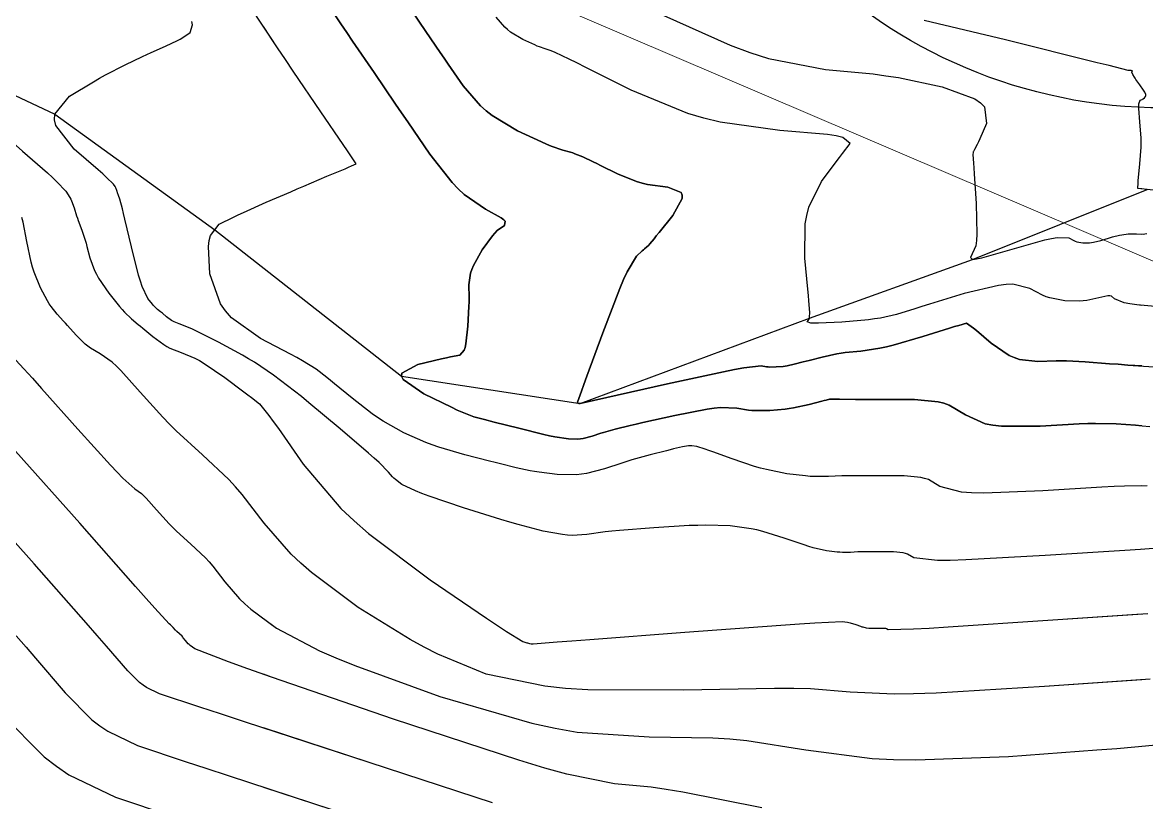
# Model space of a CAD drawing. Header units: metres. Extents: x 837117 to 838477, y 1189012 to 1191015.
# Drawn here: x 837811.2 to 837875.2, y 1190111.5 to 1190155.9 of the extents above; entities that cross this region are included whole.
import ezdxf

# ---------------------------------------------------------------- set-up
doc = ezdxf.new("R2010")
doc.units = ezdxf.units.M
doc.header["$LTSCALE"] = 0.3
for name, color, linetype in [('CIRCULOS', 60, 'Continuous'), ('COTAS 10', 1, 'Continuous'), ('COTAS INT', 252, 'Continuous')]:
    doc.layers.add(name, color=color, linetype=linetype)
doc.layers.add('DRENAJE', color=5, linetype='Continuous', lineweight=25)
doc.layers.add('Linea_Tendencia', color=51, linetype='Continuous', lineweight=20)

msp = doc.modelspace()

# ---------------------------------------------------------------- linework, layer by layer
at = {"layer": 'CIRCULOS'}
for centre in [(837876.194, 1190180.057), (837903.256, 1190169.634)]:
    msp.add_circle(centre, 29, dxfattribs=at)
at = {"layer": 'COTAS 10'}
for points, elevation in [([(837874.923, 1190136.371), (837874.136, 1190136.425), (837873.587, 1190136.464), (837873.089, 1190136.5), (837871.703, 1190136.608), (837870.642, 1190136.667), (837870.349, 1190136.672), (837870.056, 1190136.672), (837869.001, 1190136.632), (837867.954, 1190136.747), (837867.666, 1190136.846), (837867.38, 1190136.972), (837866.355, 1190137.67), (837865.52, 1190138.382), (837865.353, 1190138.517), (837865.215, 1190138.626), (837864.948, 1190138.799), (837864.515, 1190138.683), (837864.271, 1190138.61), (837863.975, 1190138.519), (837862.457, 1190138.044), (837860.781, 1190137.557), (837860.384, 1190137.46), (837860.016, 1190137.378), (837858.93, 1190137.218), (837858.049, 1190137.133), (837857.809, 1190137.099), (837857.572, 1190137.06), (837856.731, 1190136.879), (837855.985, 1190136.689), (837855.641, 1190136.601), (837855.145, 1190136.474), (837854.734, 1190136.385), (837854.622, 1190136.366), (837854.511, 1190136.35), (837854.117, 1190136.313), (837853.75, 1190136.311), (837853.655, 1190136.316), (837853.564, 1190136.325), (837853.261, 1190136.376), (837852.273, 1190136.261), (837851.749, 1190136.164), (837851.117, 1190136.039), (837847.931, 1190135.352), (837843.719, 1190134.41), (837842.95, 1190134.238), (837842.942, 1190134.236), (837842.94, 1190134.235), (837842.938, 1190134.235), (837842.931, 1190134.232), (837842.923, 1190134.23), (837842.911, 1190134.23), (837842.896, 1190134.232), (837842.89, 1190134.234), (837842.883, 1190134.236), (837842.848, 1190134.244), (837842.818, 1190134.26), (837842.813, 1190134.267), (837842.809, 1190134.274), (837842.809, 1190134.308), (837843.034, 1190134.938), (837843.172, 1190135.321), (837843.344, 1190135.794), (837844.239, 1190138.255), (837845.209, 1190140.779), (837845.428, 1190141.292), (837845.625, 1190141.724), (837846.158, 1190142.614), (837846.488, 1190142.919), (837846.557, 1190142.982), (837846.616, 1190143.036), (837846.751, 1190143.155), (837846.821, 1190143.218), (837846.84, 1190143.236), (837846.858, 1190143.255), (837846.923, 1190143.325), (837847.162, 1190143.617), (837847.29, 1190143.775), (837847.444, 1190143.966), (837848.227, 1190144.935), (837848.767, 1190145.904), (837848.769, 1190146.095), (837848.707, 1190146.252), (837847.95, 1190146.54), (837846.795, 1190146.7), (837846.482, 1190146.777), (837846.171, 1190146.869), (837845.076, 1190147.316), (837844.12, 1190147.791), (837843.898, 1190147.899), (837843.694, 1190147.997), (837843.112, 1190148.268), (837842.655, 1190148.453), (837842.531, 1190148.497), (837842.407, 1190148.538), (837841.966, 1190148.658), (837841.307, 1190148.888), (837841.045, 1190148.998), (837840.749, 1190149.128), (837839.392, 1190149.762), (837837.955, 1190150.62), (837837.607, 1190150.89), (837837.282, 1190151.175), (837836.291, 1190152.321), (837835.451, 1190153.548), (837835.221, 1190153.883), (837834.993, 1190154.217), (837834.177, 1190155.406), (837833.372, 1190156.589)], 1730), ([(837833.372, 1190156.589), (837834.177, 1190155.406), (837834.993, 1190154.217), (837835.221, 1190153.883), (837835.451, 1190153.548), (837836.291, 1190152.321), (837837.282, 1190151.175), (837837.607, 1190150.89), (837837.955, 1190150.62), (837839.392, 1190149.762), (837840.749, 1190149.128), (837841.045, 1190148.998), (837841.307, 1190148.888), (837841.966, 1190148.658), (837842.407, 1190148.538), (837842.531, 1190148.497), (837842.655, 1190148.453), (837843.112, 1190148.268), (837843.694, 1190147.997), (837843.898, 1190147.899), (837844.12, 1190147.791), (837845.076, 1190147.316), (837846.171, 1190146.869), (837846.482, 1190146.777), (837846.795, 1190146.7), (837847.95, 1190146.54), (837848.707, 1190146.252), (837848.769, 1190146.095), (837848.767, 1190145.904), (837848.227, 1190144.935), (837847.444, 1190143.966), (837847.29, 1190143.775), (837847.162, 1190143.617), (837846.923, 1190143.325), (837846.858, 1190143.255), (837846.84, 1190143.236), (837846.821, 1190143.218), (837846.751, 1190143.155), (837846.616, 1190143.036), (837846.557, 1190142.982), (837846.488, 1190142.919), (837846.158, 1190142.614), (837845.625, 1190141.724), (837845.428, 1190141.292), (837845.209, 1190140.779), (837844.239, 1190138.255), (837843.344, 1190135.794), (837843.172, 1190135.321), (837843.034, 1190134.938), (837842.809, 1190134.308), (837842.809, 1190134.274), (837842.813, 1190134.267), (837842.818, 1190134.26), (837842.848, 1190134.244), (837842.883, 1190134.236), (837842.89, 1190134.234), (837842.896, 1190134.232), (837842.911, 1190134.23), (837842.923, 1190134.23), (837842.931, 1190134.232), (837842.938, 1190134.235), (837842.94, 1190134.235), (837842.942, 1190134.236), (837842.95, 1190134.238), (837843.719, 1190134.41), (837847.931, 1190135.352), (837851.117, 1190136.039), (837851.749, 1190136.164), (837852.273, 1190136.261), (837853.261, 1190136.376), (837853.564, 1190136.325), (837853.655, 1190136.316), (837853.75, 1190136.311), (837854.117, 1190136.313), (837854.511, 1190136.35), (837854.622, 1190136.366), (837854.734, 1190136.385), (837855.145, 1190136.474), (837855.641, 1190136.601), (837855.985, 1190136.689), (837856.731, 1190136.879), (837857.572, 1190137.06), (837857.809, 1190137.099), (837858.049, 1190137.133), (837858.93, 1190137.218), (837860.016, 1190137.378), (837860.384, 1190137.46), (837860.781, 1190137.557), (837862.457, 1190138.044), (837863.975, 1190138.519), (837864.271, 1190138.61), (837864.515, 1190138.683), (837864.948, 1190138.799), (837865.215, 1190138.626), (837865.353, 1190138.517), (837865.52, 1190138.382), (837866.355, 1190137.67), (837867.38, 1190136.972), (837867.666, 1190136.846), (837867.954, 1190136.747), (837869.001, 1190136.632), (837870.056, 1190136.672), (837870.349, 1190136.672), (837870.642, 1190136.667), (837871.703, 1190136.608), (837873.089, 1190136.5), (837873.587, 1190136.464), (837874.136, 1190136.425), (837876.529, 1190136.262)], 1730), ([(837874.923, 1190118.513), (837869.392, 1190118.118), (837863.22, 1190117.753), (837861.929, 1190117.707), (837860.82, 1190117.686), (837858.326, 1190117.808), (837856.072, 1190117.994), (837855.116, 1190118.013), (837854.014, 1190118.017), (837848.835, 1190117.915), (837843.388, 1190117.937), (837842.118, 1190118.02), (837840.952, 1190118.136), (837837.602, 1190118.833), (837834.858, 1190119.97), (837834.074, 1190120.364), (837833.28, 1190120.793), (837830.324, 1190122.625), (837827.662, 1190124.612), (837827.053, 1190125.138), (837826.5, 1190125.653), (837824.963, 1190127.428), (837823.711, 1190129.062), (837823.338, 1190129.489), (837822.953, 1190129.905), (837821.464, 1190131.316), (837819.967, 1190132.679), (837819.576, 1190133.064), (837819.196, 1190133.454), (837817.907, 1190134.889), (837816.816, 1190136.112), (837816.559, 1190136.367), (837816.322, 1190136.585), (837815.633, 1190137.071), (837815.081, 1190137.386), (837814.932, 1190137.496), (837814.784, 1190137.616), (837814.261, 1190138.132), (837813.784, 1190138.668), (837813.664, 1190138.8), (837813.55, 1190138.926), (837813.183, 1190139.321), (837812.838, 1190139.762), (837812.737, 1190139.917), (837812.634, 1190140.086), (837812.243, 1190140.813), (837811.877, 1190141.716), (837811.79, 1190141.996), (837811.71, 1190142.289), (837811.47, 1190143.454), (837811.25, 1190144.566), (837811.181, 1190144.826)], 1740), ([(837875.4, 1190118.547), (837869.392, 1190118.118), (837863.22, 1190117.753), (837861.929, 1190117.707), (837860.82, 1190117.686), (837858.326, 1190117.808), (837856.072, 1190117.994), (837855.116, 1190118.013), (837854.014, 1190118.017), (837848.835, 1190117.915), (837843.388, 1190117.937), (837842.118, 1190118.02), (837840.952, 1190118.136), (837837.602, 1190118.833), (837834.858, 1190119.97), (837834.074, 1190120.364), (837833.28, 1190120.793), (837830.324, 1190122.625), (837827.662, 1190124.612), (837827.053, 1190125.138), (837826.5, 1190125.653), (837824.963, 1190127.428), (837824.923, 1190127.48)], 1740), ([(837810.068, 1190116.503), (837812.455, 1190114.119), (837813.146, 1190113.584), (837813.85, 1190113.103), (837816.503, 1190111.819), (837819.733, 1190110.737)], 1750)]:
    msp.add_lwpolyline(points, dxfattribs=dict(at, elevation=elevation))
at = {"layer": 'COTAS INT'}
for points, elevation in [([(837874.923, 1190132.966), (837874.558, 1190132.993), (837873.466, 1190133.078), (837872.295, 1190133.102), (837871.852, 1190133.091), (837871.357, 1190133.073), (837869.144, 1190132.947), (837866.941, 1190132.94), (837866.453, 1190132.998), (837866.018, 1190133.081), (837864.889, 1190133.594), (837863.968, 1190134.14), (837863.664, 1190134.244), (837863.339, 1190134.327), (837861.989, 1190134.455), (837860.569, 1190134.453), (837860.201, 1190134.453), (837859.842, 1190134.454), (837858.636, 1190134.463), (837857.718, 1190134.472), (837857.541, 1190134.474), (837857.397, 1190134.475), (837857.157, 1190134.477), (837856.965, 1190134.431), (837856.852, 1190134.402), (837856.712, 1190134.367), (837855.989, 1190134.183), (837855.102, 1190133.99), (837854.859, 1190133.95), (837854.617, 1190133.915), (837853.753, 1190133.835), (837852.942, 1190133.83), (837852.734, 1190133.842), (837852.533, 1190133.86), (837851.866, 1190133.974), (837850.949, 1190134.003), (837850.591, 1190133.967), (837850.187, 1190133.913), (837848.351, 1190133.559), (837846.532, 1190133.149), (837846.139, 1190133.059), (837845.794, 1190132.979), (837844.947, 1190132.774), (837844.42, 1190132.628), (837844.277, 1190132.585), (837844.135, 1190132.541), (837843.632, 1190132.372), (837843.124, 1190132.24), (837842.979, 1190132.22), (837842.831, 1190132.206), (837842.283, 1190132.214), (837841.508, 1190132.339), (837841.219, 1190132.399), (837840.897, 1190132.471), (837839.462, 1190132.822), (837838.067, 1190133.18), (837837.511, 1190133.323), (837836.9, 1190133.48), (837836.246, 1190133.736), (837835.961, 1190133.864), (837835.631, 1190134.018), (837834.061, 1190134.783), (837832.875, 1190135.605), (837832.787, 1190135.794), (837832.802, 1190135.967), (837833.723, 1190136.456), (837835.063, 1190136.77), (837835.342, 1190136.833), (837835.582, 1190136.886), (837836.115, 1190136.991), (837836.351, 1190137.266), (837836.403, 1190137.425), (837836.449, 1190137.622), (837836.568, 1190138.633), (837836.625, 1190139.754), (837836.633, 1190140.019), (837836.636, 1190140.265), (837836.619, 1190140.99), (837836.71, 1190141.657), (837836.783, 1190141.867), (837836.876, 1190142.088), (837837.383, 1190142.973), (837837.967, 1190143.77), (837838.108, 1190143.934), (837838.241, 1190144.074), (837838.649, 1190144.376), (837838.696, 1190144.605), (837838.602, 1190144.698), (837838.462, 1190144.805), (837837.568, 1190145.299), (837836.355, 1190146.13), (837836.014, 1190146.45), (837835.67, 1190146.808), (837834.408, 1190148.423), (837833.142, 1190150.273), (837832.795, 1190150.778), (837832.451, 1190151.281), (837831.222, 1190153.073), (837830.007, 1190154.857), (837829.671, 1190155.355), (837829.336, 1190155.854), (837828.129, 1190157.669)], 1732), ([(837828.129, 1190157.669), (837829.336, 1190155.854), (837829.671, 1190155.355), (837830.007, 1190154.857), (837831.222, 1190153.073), (837832.451, 1190151.281), (837832.795, 1190150.778), (837833.142, 1190150.273), (837834.408, 1190148.423), (837835.67, 1190146.808), (837836.014, 1190146.45), (837836.355, 1190146.13), (837837.568, 1190145.299), (837838.462, 1190144.805), (837838.602, 1190144.698), (837838.696, 1190144.605), (837838.649, 1190144.376), (837838.241, 1190144.074), (837838.108, 1190143.934), (837837.967, 1190143.77), (837837.383, 1190142.973), (837836.876, 1190142.088), (837836.783, 1190141.867), (837836.71, 1190141.657), (837836.619, 1190140.99), (837836.636, 1190140.265), (837836.633, 1190140.019), (837836.625, 1190139.754), (837836.568, 1190138.633), (837836.449, 1190137.622), (837836.403, 1190137.425), (837836.351, 1190137.266), (837836.115, 1190136.991), (837835.582, 1190136.886), (837835.342, 1190136.833), (837835.063, 1190136.77), (837833.723, 1190136.456), (837832.802, 1190135.967), (837832.787, 1190135.794), (837832.875, 1190135.605), (837834.061, 1190134.783), (837835.631, 1190134.018), (837835.961, 1190133.864), (837836.246, 1190133.736), (837836.9, 1190133.48), (837837.511, 1190133.323), (837838.067, 1190133.18), (837839.462, 1190132.822), (837840.897, 1190132.471), (837841.219, 1190132.399), (837841.508, 1190132.339), (837842.283, 1190132.214), (837842.831, 1190132.206), (837842.979, 1190132.22), (837843.124, 1190132.24), (837843.632, 1190132.372), (837844.135, 1190132.541), (837844.277, 1190132.585), (837844.42, 1190132.628), (837844.947, 1190132.774), (837845.794, 1190132.979), (837846.139, 1190133.059), (837846.532, 1190133.149), (837848.351, 1190133.559), (837850.187, 1190133.913), (837850.591, 1190133.967), (837850.949, 1190134.003), (837851.866, 1190133.974), (837852.533, 1190133.86), (837852.734, 1190133.842), (837852.942, 1190133.83), (837853.753, 1190133.835), (837854.617, 1190133.915), (837854.859, 1190133.95), (837855.102, 1190133.99), (837855.989, 1190134.183), (837856.712, 1190134.367), (837856.852, 1190134.402), (837856.965, 1190134.431), (837857.157, 1190134.477), (837857.397, 1190134.475), (837857.541, 1190134.474), (837857.718, 1190134.472), (837858.636, 1190134.463), (837859.842, 1190134.454), (837860.201, 1190134.453), (837860.569, 1190134.453), (837861.989, 1190134.455), (837863.339, 1190134.327), (837863.664, 1190134.244), (837863.968, 1190134.14), (837864.889, 1190133.594), (837866.018, 1190133.081), (837866.453, 1190132.998), (837866.941, 1190132.94), (837869.144, 1190132.947), (837871.357, 1190133.073), (837871.852, 1190133.091), (837872.295, 1190133.102), (837873.466, 1190133.078), (837874.558, 1190132.993), (837874.95, 1190132.964), (837875.382, 1190132.934)], 1732), ([(837874.923, 1190129.545), (837873.947, 1190129.536), (837873.354, 1190129.51), (837872.658, 1190129.474), (837869.287, 1190129.262), (837865.927, 1190129.133), (837865.239, 1190129.15), (837864.656, 1190129.189), (837863.423, 1190129.518), (837862.778, 1190129.9), (837862.565, 1190129.973), (837862.338, 1190130.031), (837861.392, 1190130.121), (837860.399, 1190130.119), (837860.14, 1190130.119), (837859.89, 1190130.12), (837859.045, 1190130.126), (837858.262, 1190130.124), (837858.051, 1190130.119), (837857.841, 1190130.113), (837857.1, 1190130.076), (837856.292, 1190130.072), (837856.041, 1190130.087), (837855.777, 1190130.108), (837854.721, 1190130.239), (837853.554, 1190130.475), (837853.219, 1190130.561), (837852.88, 1190130.657), (837851.613, 1190131.081), (837850.514, 1190131.483), (837850.28, 1190131.566), (837850.077, 1190131.636), (837849.599, 1190131.785), (837849.303, 1190131.824), (837849.215, 1190131.824), (837849.124, 1190131.82), (837848.772, 1190131.767), (837848.266, 1190131.646), (837848.079, 1190131.6), (837847.87, 1190131.547), (837846.944, 1190131.31), (837845.897, 1190131.02), (837845.613, 1190130.935), (837845.331, 1190130.847), (837844.333, 1190130.512), (837843.325, 1190130.25), (837843.036, 1190130.209), (837842.744, 1190130.182), (837841.655, 1190130.197), (837840.617, 1190130.318), (837840.356, 1190130.357), (837840.108, 1190130.398), (837839.309, 1190130.568), (837838.424, 1190130.795), (837838.121, 1190130.873), (837837.793, 1190130.957), (837836.401, 1190131.313), (837834.919, 1190131.748), (837834.535, 1190131.882), (837834.163, 1190132.021), (837832.912, 1190132.57), (837831.747, 1190133.227), (837831.428, 1190133.434), (837831.11, 1190133.652), (837829.977, 1190134.53), (837828.981, 1190135.362), (837828.75, 1190135.55), (837828.538, 1190135.721), (837827.934, 1190136.186), (837827.157, 1190136.665), (837826.837, 1190136.844), (837826.471, 1190137.044), (837824.769, 1190137.932), (837823.109, 1190139.117), (837822.77, 1190139.504), (837822.484, 1190139.915), (837821.884, 1190141.612), (837821.806, 1190143.178), (837821.848, 1190143.507), (837821.918, 1190143.791), (837822.403, 1190144.439), (837823.218, 1190144.845), (837823.496, 1190144.976), (837823.798, 1190145.116), (837825.078, 1190145.686), (837826.479, 1190146.292), (837826.856, 1190146.454), (837827.229, 1190146.613), (837828.54, 1190147.166), (837829.574, 1190147.601), (837829.773, 1190147.685), (837829.933, 1190147.754), (837830.198, 1190147.872), (837829.903, 1190148.336), (837829.71, 1190148.623), (837829.47, 1190148.978), (837828.204, 1190150.831), (837826.619, 1190153.159), (837826.178, 1190153.813), (837825.736, 1190154.472), (837824.133, 1190156.884)], 1734), ([(837846.836, 1190156.725), (837851.493, 1190154.631), (837852.621, 1190154.217), (837853.68, 1190153.875), (837856.923, 1190153.243), (837859.638, 1190152.994), (837860.364, 1190152.895), (837861.079, 1190152.783), (837863.57, 1190152.267), (837865.427, 1190151.578), (837865.743, 1190151.357), (837865.972, 1190151.122), (837866.082, 1190150.165), (837865.702, 1190149.305), (837865.623, 1190149.131), (837865.555, 1190148.986), (837865.402, 1190148.694), (837865.34, 1190148.585), (837865.329, 1190148.555), (837865.321, 1190148.525), (837865.314, 1190148.415), (837865.35, 1190147.919), (837865.369, 1190147.645), (837865.391, 1190147.311), (837865.506, 1190145.615), (837865.541, 1190143.878), (837865.513, 1190143.519), (837865.469, 1190143.213), (837865.176, 1190142.55), (837865.297, 1190142.429), (837865.514, 1190142.466), (837865.811, 1190142.533), (837867.546, 1190143.026), (837869.412, 1190143.545), (837869.791, 1190143.627), (837870.11, 1190143.683), (837870.768, 1190143.666), (837871.054, 1190143.506), (837871.14, 1190143.473), (837871.228, 1190143.445), (837871.571, 1190143.383), (837871.946, 1190143.385), (837872.055, 1190143.398), (837872.167, 1190143.415), (837872.59, 1190143.521), (837873.02, 1190143.651), (837873.136, 1190143.684), (837873.251, 1190143.715), (837873.655, 1190143.816), (837874.044, 1190143.883), (837874.15, 1190143.892), (837874.254, 1190143.897), (837874.623, 1190143.884), (837874.923, 1190143.882)], 1726), ([(837846.836, 1190156.725), (837851.493, 1190154.631), (837852.621, 1190154.217), (837853.68, 1190153.875), (837856.923, 1190153.243), (837859.638, 1190152.994), (837860.364, 1190152.895), (837861.079, 1190152.783), (837863.57, 1190152.267), (837865.427, 1190151.578), (837865.743, 1190151.357), (837865.972, 1190151.122), (837866.082, 1190150.165), (837865.702, 1190149.305), (837865.623, 1190149.131), (837865.555, 1190148.986), (837865.402, 1190148.694), (837865.34, 1190148.585), (837865.329, 1190148.555), (837865.321, 1190148.525), (837865.314, 1190148.415), (837865.35, 1190147.919), (837865.369, 1190147.645), (837865.391, 1190147.311), (837865.506, 1190145.615), (837865.541, 1190143.878), (837865.513, 1190143.519), (837865.469, 1190143.213), (837865.176, 1190142.55), (837865.297, 1190142.429), (837865.514, 1190142.466), (837865.811, 1190142.533), (837867.546, 1190143.026), (837869.412, 1190143.545), (837869.791, 1190143.627), (837870.11, 1190143.683), (837870.768, 1190143.666), (837871.054, 1190143.506), (837871.14, 1190143.473), (837871.228, 1190143.445), (837871.571, 1190143.383), (837871.946, 1190143.385), (837872.055, 1190143.398), (837872.167, 1190143.415), (837872.59, 1190143.521), (837873.02, 1190143.651), (837873.136, 1190143.684), (837873.251, 1190143.715), (837873.655, 1190143.816), (837874.044, 1190143.883), (837874.15, 1190143.892), (837874.254, 1190143.897), (837874.623, 1190143.884), (837874.993, 1190143.882), (837875.098, 1190143.895), (837875.204, 1190143.914)], 1726), ([(837875.599, 1190125.971), (837874.857, 1190125.929), (837873.959, 1190125.875), (837869.43, 1190125.577), (837864.914, 1190125.326), (837864.025, 1190125.302), (837863.294, 1190125.297), (837861.957, 1190125.442), (837861.588, 1190125.66), (837861.467, 1190125.702), (837861.337, 1190125.735), (837860.796, 1190125.786), (837860.228, 1190125.785), (837860.08, 1190125.786), (837859.937, 1190125.786), (837859.454, 1190125.789), (837859.007, 1190125.788), (837858.885, 1190125.785), (837858.765, 1190125.782), (837858.342, 1190125.761), (837857.88, 1190125.759), (837857.736, 1190125.767), (837857.585, 1190125.779), (837856.982, 1190125.854), (837856.218, 1190126.025), (837855.966, 1190126.097), (837855.697, 1190126.18), (837854.577, 1190126.569), (837853.354, 1190126.955), (837853.02, 1190127.037), (837852.687, 1190127.107), (837851.499, 1190127.266), (837850.115, 1190127.303), (837849.658, 1190127.296), (837849.17, 1190127.281), (837847.141, 1190127.164), (837845.196, 1190127.004), (837844.76, 1190126.962), (837844.37, 1190126.92), (837843.331, 1190126.78), (837842.497, 1190126.727), (837842.234, 1190126.741), (837841.959, 1190126.768), (837840.852, 1190126.969), (837839.431, 1190127.346), (837838.957, 1190127.483), (837838.449, 1190127.634), (837836.325, 1190128.301), (837834.356, 1190128.967), (837833.945, 1190129.117), (837833.592, 1190129.254), (837832.805, 1190129.625), (837832.441, 1190129.9), (837832.355, 1190129.976), (837832.277, 1190130.052), (837832.047, 1190130.325), (837831.511, 1190130.869), (837831.239, 1190131.116), (837830.914, 1190131.406), (837829.293, 1190132.799), (837827.513, 1190134.281), (837827.087, 1190134.626), (837826.691, 1190134.943), (837825.5, 1190135.854), (837824.412, 1190136.583), (837824.079, 1190136.786), (837823.733, 1190136.989), (837822.371, 1190137.726), (837821.147, 1190138.336), (837820.887, 1190138.46), (837820.662, 1190138.564), (837820.137, 1190138.773), (837819.844, 1190138.882), (837819.766, 1190138.923), (837819.688, 1190138.967), (837819.416, 1190139.165), (837819.176, 1190139.368), (837819.118, 1190139.416), (837819.064, 1190139.461), (837818.9, 1190139.593), (837818.73, 1190139.756), (837818.672, 1190139.82), (837818.61, 1190139.892), (837818.346, 1190140.22), (837818.024, 1190140.901), (837817.925, 1190141.196), (837817.821, 1190141.536), (837817.411, 1190143.146), (837817.042, 1190144.725), (837816.964, 1190145.045), (837816.897, 1190145.315), (837816.746, 1190145.865), (837816.671, 1190146.074), (837816.653, 1190146.127), (837816.635, 1190146.179), (837816.58, 1190146.353), (837816.523, 1190146.507), (837816.504, 1190146.548), (837816.484, 1190146.587), (837816.399, 1190146.72), (837816, 1190147.104), (837815.781, 1190147.3), (837815.515, 1190147.537), (837814.164, 1190148.718), (837813.114, 1190150.053), (837813.038, 1190150.387), (837813.055, 1190150.704), (837813.893, 1190151.72), (837815.257, 1190152.552), (837815.606, 1190152.754), (837815.943, 1190152.943), (837817.056, 1190153.522), (837818.036, 1190153.987), (837818.289, 1190154.104), (837818.534, 1190154.216), (837819.351, 1190154.577), (837820.032, 1190154.896), (837820.191, 1190154.981), (837820.336, 1190155.065), (837820.753, 1190155.358), (837820.886, 1190155.798), (837820.851, 1190155.976)], 1736), ([(837874.923, 1190139.817), (837874.642, 1190139.842), (837874.24, 1190139.899), (837873.914, 1190139.958), (837873.364, 1190140.19), (837873.192, 1190140.35), (837873.104, 1190140.363), (837872.999, 1190140.362), (837872.477, 1190140.248), (837871.793, 1190140.101), (837871.586, 1190140.08), (837871.372, 1190140.066), (837870.535, 1190140.088), (837869.693, 1190140.241), (837869.476, 1190140.31), (837869.265, 1190140.392), (837868.56, 1190140.783), (837867.583, 1190141.023), (837867.201, 1190141.009), (837866.77, 1190140.96), (837864.811, 1190140.491), (837862.836, 1190139.884), (837862.396, 1190139.748), (837862.003, 1190139.626), (837860.966, 1190139.302), (837860.042, 1190139.094), (837859.719, 1190139.046), (837859.367, 1190139.001), (837857.856, 1190138.872), (837856.517, 1190138.811), (837856.274, 1190138.81), (837856.087, 1190138.815), (837855.871, 1190138.888), (837855.984, 1190139.041), (837856.004, 1190139.096), (837856.019, 1190139.157), (837856.031, 1190139.423), (837855.974, 1190140.079), (837855.945, 1190140.386), (837855.911, 1190140.748), (837855.741, 1190142.504), (837855.763, 1190144.457), (837855.85, 1190144.942), (837855.971, 1190145.402), (837856.702, 1190146.864), (837857.535, 1190147.988), (837857.721, 1190148.236), (837857.888, 1190148.457), (837858.329, 1190149.026), (837857.906, 1190149.38), (837857.527, 1190149.464), (837857.036, 1190149.543), (837854.319, 1190149.782), (837850.92, 1190150.254), (837849.999, 1190150.481), (837849.087, 1190150.75), (837845.865, 1190152.066), (837843.275, 1190153.363), (837842.761, 1190153.619), (837842.335, 1190153.831), (837841.532, 1190154.223), (837841.307, 1190154.314), (837841.246, 1190154.336), (837841.185, 1190154.356), (837840.968, 1190154.415), (837840.643, 1190154.529), (837840.515, 1190154.583), (837840.369, 1190154.647), (837839.701, 1190154.959), (837838.993, 1190155.381), (837838.822, 1190155.515), (837838.662, 1190155.655), (837838.174, 1190156.219)], 1728), ([(837876.72, 1190139.656), (837874.642, 1190139.842), (837874.24, 1190139.899), (837873.914, 1190139.958), (837873.364, 1190140.19), (837873.192, 1190140.35), (837873.104, 1190140.363), (837872.999, 1190140.362), (837872.477, 1190140.248), (837871.793, 1190140.101), (837871.586, 1190140.08), (837871.372, 1190140.066), (837870.535, 1190140.088), (837869.693, 1190140.241), (837869.476, 1190140.31), (837869.265, 1190140.392), (837868.56, 1190140.783), (837867.583, 1190141.023), (837867.201, 1190141.009), (837866.77, 1190140.96), (837864.811, 1190140.491), (837862.836, 1190139.884), (837862.396, 1190139.748), (837862.003, 1190139.626), (837860.966, 1190139.302), (837860.042, 1190139.094), (837859.719, 1190139.046), (837859.367, 1190139.001), (837857.856, 1190138.872), (837856.517, 1190138.811), (837856.274, 1190138.81), (837856.087, 1190138.815), (837855.871, 1190138.888), (837855.984, 1190139.041), (837856.004, 1190139.096), (837856.019, 1190139.157), (837856.031, 1190139.423), (837855.974, 1190140.079), (837855.945, 1190140.386), (837855.911, 1190140.748), (837855.741, 1190142.504), (837855.763, 1190144.457), (837855.85, 1190144.942), (837855.971, 1190145.402), (837856.702, 1190146.864), (837857.535, 1190147.988), (837857.721, 1190148.236), (837857.888, 1190148.457), (837858.329, 1190149.026), (837857.906, 1190149.38), (837857.527, 1190149.464), (837857.036, 1190149.543), (837854.319, 1190149.782), (837850.92, 1190150.254), (837849.999, 1190150.481), (837849.087, 1190150.75), (837845.865, 1190152.066), (837843.275, 1190153.363), (837842.761, 1190153.619), (837842.335, 1190153.831), (837841.532, 1190154.223), (837841.307, 1190154.314), (837841.246, 1190154.336), (837841.185, 1190154.356), (837840.968, 1190154.415), (837840.643, 1190154.529), (837840.515, 1190154.583), (837840.369, 1190154.647), (837839.701, 1190154.959), (837838.993, 1190155.381), (837838.822, 1190155.515), (837838.662, 1190155.655), (837838.174, 1190156.219)], 1728), ([(837874.923, 1190146.446), (837874.707, 1190146.469), (837874.71, 1190146.789), (837874.72, 1190146.931), (837874.734, 1190147.095), (837874.814, 1190147.882), (837874.88, 1190148.818), (837874.883, 1190149.077), (837874.881, 1190149.335), (837874.819, 1190150.266), (837874.759, 1190151.021), (837874.758, 1190151.168), (837874.763, 1190151.289), (837874.838, 1190151.5), (837874.946, 1190151.543), (837874.973, 1190151.557), (837874.998, 1190151.572), (837875.079, 1190151.634), (837875.134, 1190151.703), (837875.144, 1190151.723), (837875.151, 1190151.743), (837875.156, 1190151.817), (837875.096, 1190151.949), (837875.062, 1190152.005), (837875.021, 1190152.069), (837874.811, 1190152.372), (837874.591, 1190152.682), (837874.545, 1190152.751), (837874.504, 1190152.812), (837874.409, 1190152.97), (837874.37, 1190153.064), (837874.366, 1190153.084), (837874.364, 1190153.102), (837874.381, 1190153.145), (837874.391, 1190153.166), (837874.386, 1190153.17), (837874.377, 1190153.174), (837874.313, 1190153.181), (837874.236, 1190153.184), (837874.218, 1190153.186), (837874.202, 1190153.187), (837874.157, 1190153.195), (837873.065, 1190153.468), (837872.389, 1190153.636), (837867.172, 1190154.935), (837862.539, 1190156.038)], 1724), ([(837875.753, 1190146.359), (837874.707, 1190146.469), (837874.71, 1190146.789), (837874.72, 1190146.931), (837874.734, 1190147.095), (837874.814, 1190147.882), (837874.88, 1190148.818), (837874.883, 1190149.077), (837874.881, 1190149.335), (837874.819, 1190150.266), (837874.759, 1190151.021), (837874.758, 1190151.168), (837874.763, 1190151.289), (837874.838, 1190151.5), (837874.946, 1190151.543), (837874.973, 1190151.557), (837874.998, 1190151.572), (837875.079, 1190151.634), (837875.134, 1190151.703), (837875.144, 1190151.723), (837875.151, 1190151.743), (837875.156, 1190151.817), (837875.096, 1190151.949), (837875.062, 1190152.005), (837875.021, 1190152.069), (837874.811, 1190152.372), (837874.591, 1190152.682), (837874.545, 1190152.751), (837874.504, 1190152.812), (837874.409, 1190152.97), (837874.37, 1190153.064), (837874.366, 1190153.084), (837874.364, 1190153.102), (837874.381, 1190153.145), (837874.391, 1190153.166), (837874.386, 1190153.17), (837874.377, 1190153.174), (837874.313, 1190153.181), (837874.236, 1190153.184), (837874.218, 1190153.186), (837874.202, 1190153.187), (837874.157, 1190153.195), (837873.065, 1190153.468), (837872.389, 1190153.636), (837867.172, 1190154.935), (837862.539, 1190156.038)], 1724), ([(837875.23, 1190129.548), (837873.947, 1190129.536), (837873.354, 1190129.51), (837872.658, 1190129.474), (837869.287, 1190129.262), (837865.927, 1190129.133), (837865.239, 1190129.15), (837864.656, 1190129.189), (837863.423, 1190129.518), (837862.778, 1190129.9), (837862.565, 1190129.973), (837862.338, 1190130.031), (837861.392, 1190130.121), (837860.399, 1190130.119), (837860.14, 1190130.119), (837859.89, 1190130.12), (837859.045, 1190130.126), (837858.262, 1190130.124), (837858.051, 1190130.119), (837857.841, 1190130.113), (837857.1, 1190130.076), (837856.292, 1190130.072), (837856.041, 1190130.087), (837855.777, 1190130.108), (837854.721, 1190130.239), (837853.554, 1190130.475), (837853.219, 1190130.561), (837852.88, 1190130.657), (837851.613, 1190131.081), (837850.514, 1190131.483), (837850.28, 1190131.566), (837850.077, 1190131.636), (837849.599, 1190131.785), (837849.303, 1190131.824), (837849.215, 1190131.824), (837849.124, 1190131.82), (837848.772, 1190131.767), (837848.266, 1190131.646), (837848.079, 1190131.6), (837847.87, 1190131.547), (837846.944, 1190131.31), (837845.897, 1190131.02), (837845.613, 1190130.935), (837845.331, 1190130.847), (837844.333, 1190130.512), (837843.325, 1190130.25), (837843.036, 1190130.209), (837842.744, 1190130.182), (837841.655, 1190130.197), (837840.617, 1190130.318), (837840.356, 1190130.357), (837840.108, 1190130.398), (837839.309, 1190130.568), (837838.424, 1190130.795), (837838.121, 1190130.873), (837837.793, 1190130.957), (837836.401, 1190131.313), (837834.919, 1190131.748), (837834.535, 1190131.882), (837834.163, 1190132.021), (837832.912, 1190132.57), (837831.747, 1190133.227), (837831.428, 1190133.434), (837831.11, 1190133.652), (837829.977, 1190134.53), (837828.981, 1190135.362), (837828.75, 1190135.55), (837828.538, 1190135.721), (837827.934, 1190136.186), (837827.157, 1190136.665), (837826.837, 1190136.844), (837826.471, 1190137.044), (837824.769, 1190137.932), (837823.109, 1190139.117), (837822.77, 1190139.504), (837822.484, 1190139.915), (837821.884, 1190141.612), (837821.806, 1190143.178), (837821.848, 1190143.507), (837821.918, 1190143.791), (837822.403, 1190144.439), (837823.218, 1190144.845), (837823.496, 1190144.976), (837823.798, 1190145.116), (837825.078, 1190145.686), (837826.479, 1190146.292), (837826.856, 1190146.454), (837827.229, 1190146.613), (837828.54, 1190147.166), (837829.574, 1190147.601), (837829.773, 1190147.685), (837829.933, 1190147.754), (837830.198, 1190147.872), (837829.903, 1190148.336), (837829.71, 1190148.623), (837829.47, 1190148.978), (837828.204, 1190150.831), (837826.619, 1190153.159), (837826.178, 1190153.813), (837825.736, 1190154.472), (837824.923, 1190155.695)], 1734), ([(837809.783, 1190149.854), (837811.217, 1190148.606), (837812.628, 1190147.359), (837812.918, 1190147.093), (837813.164, 1190146.861), (837813.689, 1190146.312), (837813.907, 1190145.969), (837813.959, 1190145.867), (837814.008, 1190145.763), (837814.156, 1190145.364), (837814.297, 1190144.919), (837814.342, 1190144.785), (837814.39, 1190144.647), (837814.582, 1190144.11), (837814.781, 1190143.523), (837814.833, 1190143.352), (837814.883, 1190143.179), (837815.049, 1190142.523), (837815.309, 1190141.803), (837815.418, 1190141.589), (837815.543, 1190141.368), (837816.127, 1190140.516), (837816.744, 1190139.747), (837816.89, 1190139.579), (837817.025, 1190139.429), (837817.423, 1190139.048), (837817.807, 1190138.738), (837817.933, 1190138.633), (837818.069, 1190138.52), (837818.632, 1190138.044), (837819.258, 1190137.584), (837819.433, 1190137.481), (837819.609, 1190137.389), (837820.25, 1190137.146), (837821.022, 1190136.819), (837821.281, 1190136.675), (837821.559, 1190136.507), (837822.725, 1190135.705), (837823.815, 1190134.895), (837824.044, 1190134.722), (837824.243, 1190134.571), (837824.699, 1190134.21), (837825.236, 1190133.551), (837825.485, 1190133.213), (837825.778, 1190132.806), (837827.198, 1190130.774), (837829.341, 1190128.258), (837830.089, 1190127.548), (837830.905, 1190126.831), (837834.411, 1190124.19), (837837.622, 1190122.021), (837838.251, 1190121.602), (837838.768, 1190121.261), (837839.697, 1190120.685), (837839.872, 1190120.63), (837839.914, 1190120.618), (837839.953, 1190120.607), (837840.07, 1190120.575), (837840.162, 1190120.559), (837840.206, 1190120.555), (837840.275, 1190120.56), (837841.638, 1190120.667), (837842.476, 1190120.73), (837843.513, 1190120.808), (837848.922, 1190121.213), (837854.376, 1190121.611), (837855.442, 1190121.685), (837856.316, 1190121.743), (837857.867, 1190121.823), (837858.165, 1190121.783), (837858.248, 1190121.766), (837858.332, 1190121.745), (837858.639, 1190121.648), (837858.92, 1190121.551), (837858.988, 1190121.53), (837859.051, 1190121.512), (837859.243, 1190121.469), (837859.394, 1190121.45), (837859.432, 1190121.447), (837859.468, 1190121.445), (837859.584, 1190121.446), (837859.69, 1190121.451), (837859.72, 1190121.452), (837859.751, 1190121.452), (837859.863, 1190121.453), (837859.984, 1190121.452), (837860.2, 1190121.452), (837860.335, 1190121.439), (837860.368, 1190121.431), (837860.399, 1190121.42), (837860.491, 1190121.366), (837861.931, 1190121.405), (837862.812, 1190121.453), (837863.901, 1190121.519), (837869.573, 1190121.892), (837874.923, 1190122.253)], 1738), ([(837874.923, 1190125.933), (837874.857, 1190125.929), (837873.959, 1190125.875), (837869.43, 1190125.577), (837864.914, 1190125.326), (837864.025, 1190125.302), (837863.294, 1190125.297), (837861.957, 1190125.442), (837861.588, 1190125.66), (837861.467, 1190125.702), (837861.337, 1190125.735), (837860.796, 1190125.786), (837860.228, 1190125.785), (837860.08, 1190125.786), (837859.937, 1190125.786), (837859.454, 1190125.789), (837859.007, 1190125.788), (837858.885, 1190125.785), (837858.765, 1190125.782), (837858.342, 1190125.761), (837857.88, 1190125.759), (837857.736, 1190125.767), (837857.585, 1190125.779), (837856.982, 1190125.854), (837856.218, 1190126.025), (837855.966, 1190126.097), (837855.697, 1190126.18), (837854.577, 1190126.569), (837853.354, 1190126.955), (837853.02, 1190127.037), (837852.687, 1190127.107), (837851.499, 1190127.266), (837850.115, 1190127.303), (837849.658, 1190127.296), (837849.17, 1190127.281), (837847.141, 1190127.164), (837845.196, 1190127.004), (837844.76, 1190126.962), (837844.37, 1190126.92), (837843.331, 1190126.78), (837842.497, 1190126.727), (837842.234, 1190126.741), (837841.959, 1190126.768), (837840.852, 1190126.969), (837839.431, 1190127.346), (837838.957, 1190127.483), (837838.449, 1190127.634), (837836.325, 1190128.301), (837834.356, 1190128.967), (837833.945, 1190129.117), (837833.592, 1190129.254), (837832.805, 1190129.625), (837832.441, 1190129.9), (837832.355, 1190129.976), (837832.277, 1190130.052), (837832.047, 1190130.325), (837831.511, 1190130.869), (837831.239, 1190131.116), (837830.914, 1190131.406), (837829.293, 1190132.799), (837827.513, 1190134.281), (837827.087, 1190134.626), (837826.691, 1190134.943), (837825.5, 1190135.854), (837824.412, 1190136.583), (837824.079, 1190136.786), (837823.733, 1190136.989), (837822.371, 1190137.726), (837821.147, 1190138.336), (837820.887, 1190138.46), (837820.662, 1190138.564)], 1736), ([(837809.694, 1190137.922), (837811.283, 1190136.211), (837811.778, 1190135.668), (837812.296, 1190135.094), (837814.366, 1190132.772), (837816.215, 1190130.72), (837816.595, 1190130.317), (837816.917, 1190129.985), (837817.6, 1190129.382), (837817.979, 1190129.114), (837818.109, 1190128.994), (837818.25, 1190128.854), (837818.85, 1190128.183), (837819.558, 1190127.393), (837819.767, 1190127.18), (837819.982, 1190126.968), (837820.805, 1190126.219), (837821.623, 1190125.443), (837821.834, 1190125.215), (837822.04, 1190124.98), (837822.727, 1190124.082), (837823.572, 1190123.107), (837823.876, 1190122.823), (837824.211, 1190122.534), (837825.674, 1190121.442), (837828.11, 1190120.158), (837829.058, 1190119.748), (837830.125, 1190119.314), (837834.966, 1190117.55), (837840.209, 1190116.03), (837841.529, 1190115.751), (837842.792, 1190115.532), (837846.876, 1190115.251), (837850.504, 1190115.21), (837851.479, 1190115.142), (837852.441, 1190115.049), (837855.808, 1190114.512), (837859.572, 1190114.03), (837860.784, 1190113.973), (837862.071, 1190113.95), (837867.33, 1190114.14), (837872.356, 1190114.513), (837873.495, 1190114.604), (837874.524, 1190114.69), (837874.923, 1190114.728)], 1742), ([(837824.923, 1190133.935), (837825.236, 1190133.551), (837825.485, 1190133.213), (837825.778, 1190132.806), (837827.198, 1190130.774), (837829.341, 1190128.258), (837830.089, 1190127.548), (837830.905, 1190126.831), (837834.411, 1190124.19), (837837.622, 1190122.021), (837838.251, 1190121.602), (837838.768, 1190121.261), (837839.697, 1190120.685), (837839.872, 1190120.63), (837839.914, 1190120.618), (837839.953, 1190120.607), (837840.07, 1190120.575), (837840.162, 1190120.559), (837840.206, 1190120.555), (837840.275, 1190120.56), (837841.638, 1190120.667), (837842.476, 1190120.73), (837843.513, 1190120.808), (837848.922, 1190121.213), (837854.376, 1190121.611), (837855.442, 1190121.685), (837856.316, 1190121.743), (837857.867, 1190121.823), (837858.165, 1190121.783), (837858.248, 1190121.766), (837858.332, 1190121.745), (837858.639, 1190121.648), (837858.92, 1190121.551), (837858.988, 1190121.53), (837859.051, 1190121.512), (837859.243, 1190121.469), (837859.394, 1190121.45), (837859.432, 1190121.447), (837859.468, 1190121.445), (837859.584, 1190121.446), (837859.69, 1190121.451), (837859.72, 1190121.452), (837859.751, 1190121.452), (837859.863, 1190121.453), (837859.984, 1190121.452), (837860.2, 1190121.452), (837860.335, 1190121.439), (837860.368, 1190121.431), (837860.399, 1190121.42), (837860.491, 1190121.366), (837861.931, 1190121.405), (837862.812, 1190121.453), (837863.901, 1190121.519), (837869.573, 1190121.892), (837875.26, 1190122.276)], 1738), ([(837853.29, 1190111.215), (837848.809, 1190112.105), (837847.842, 1190112.271), (837846.993, 1190112.403), (837844.918, 1190112.588), (837842.196, 1190113.127), (837840.94, 1190113.482), (837839.466, 1190113.925), (837832.331, 1190116.268), (837825.391, 1190118.658), (837824.041, 1190119.132), (837822.939, 1190119.524), (837821.023, 1190120.26), (837820.759, 1190120.457), (837820.699, 1190120.509), (837820.644, 1190120.56), (837820.492, 1190120.736), (837820.368, 1190120.898), (837820.331, 1190120.94), (837820.293, 1190120.982), (837820.145, 1190121.121), (837819.997, 1190121.256), (837819.92, 1190121.333), (837819.793, 1190121.476), (837819.684, 1190121.597), (837819.659, 1190121.622), (837819.636, 1190121.644), (837819.567, 1190121.692), (837818.752, 1190122.584), (837818.258, 1190123.138), (837817.647, 1190123.825), (837814.471, 1190127.413), (837810.809, 1190131.521)], 1744), ([(837837.961, 1190111.512), (837830.953, 1190113.804), (837823.904, 1190116.102), (837822.493, 1190116.563), (837821.316, 1190116.948), (837819.019, 1190117.705), (837818.275, 1190118.065), (837818.077, 1190118.2), (837817.883, 1190118.35), (837817.213, 1190119.019), (837816.002, 1190120.42), (837815.467, 1190121.032), (837814.845, 1190121.74), (837811.877, 1190125.108), (837808.47, 1190128.922)], 1746), ([(837824.923, 1190122.002), (837825.674, 1190121.442), (837828.11, 1190120.158), (837829.058, 1190119.748), (837830.125, 1190119.314), (837834.966, 1190117.55), (837840.209, 1190116.03), (837841.529, 1190115.751), (837842.792, 1190115.532), (837846.876, 1190115.251), (837850.504, 1190115.21), (837851.479, 1190115.142), (837852.441, 1190115.049), (837855.808, 1190114.512), (837859.572, 1190114.03), (837860.784, 1190113.973), (837862.071, 1190113.95), (837867.33, 1190114.14), (837872.356, 1190114.513), (837873.495, 1190114.604), (837874.524, 1190114.69), (837877.33, 1190114.956)], 1742), ([(837810.849, 1190121.013), (837811.42, 1190120.357), (837811.959, 1190119.733), (837813.641, 1190117.761), (837815.169, 1190116.234), (837815.611, 1190115.892), (837816.062, 1190115.584), (837817.761, 1190114.762), (837820.525, 1190113.842), (837821.647, 1190113.473), (837822.925, 1190113.054), (837828.828, 1190111.126)], 1748), ([(837853.29, 1190111.215), (837848.809, 1190112.105), (837847.842, 1190112.271), (837846.993, 1190112.403), (837844.918, 1190112.588), (837842.196, 1190113.127), (837840.94, 1190113.482), (837839.466, 1190113.925), (837832.331, 1190116.268), (837825.391, 1190118.658), (837824.923, 1190118.822)], 1744), ([(837837.961, 1190111.512), (837830.953, 1190113.804), (837824.923, 1190115.77)], 1746), ([(837824.923, 1190112.401), (837828.828, 1190111.126)], 1748)]:
    msp.add_lwpolyline(points, dxfattribs=dict(at, elevation=elevation))
at = {"layer": 'DRENAJE'}
for p, q in [((837803.166, 1190155.341), (837813.055, 1190150.704)), ((837813.055, 1190150.704), (837822.161, 1190144.115)), ((837865.297, 1190142.429), (837875.23, 1190146.414)), ((837822.161, 1190144.115), (837832.787, 1190135.794)), ((837856.004, 1190139.096), (837865.297, 1190142.429)), ((837842.95, 1190134.238), (837856.004, 1190139.096)), ((837832.787, 1190135.794), (837842.95, 1190134.238))]:
    msp.add_line(p, q, dxfattribs=at)
at = {"layer": 'Linea_Tendencia'}
msp.add_lwpolyline([(838041.852, 1190952.651), (838165.343, 1190589.154), (838075.416, 1190256.306), (838109.489, 1190042.064), (837622.868, 1190250.641), (837754.279, 1189827.032), (837723.495, 1189335.311)], dxfattribs=at)

doc.saveas('drawing.dxf')
